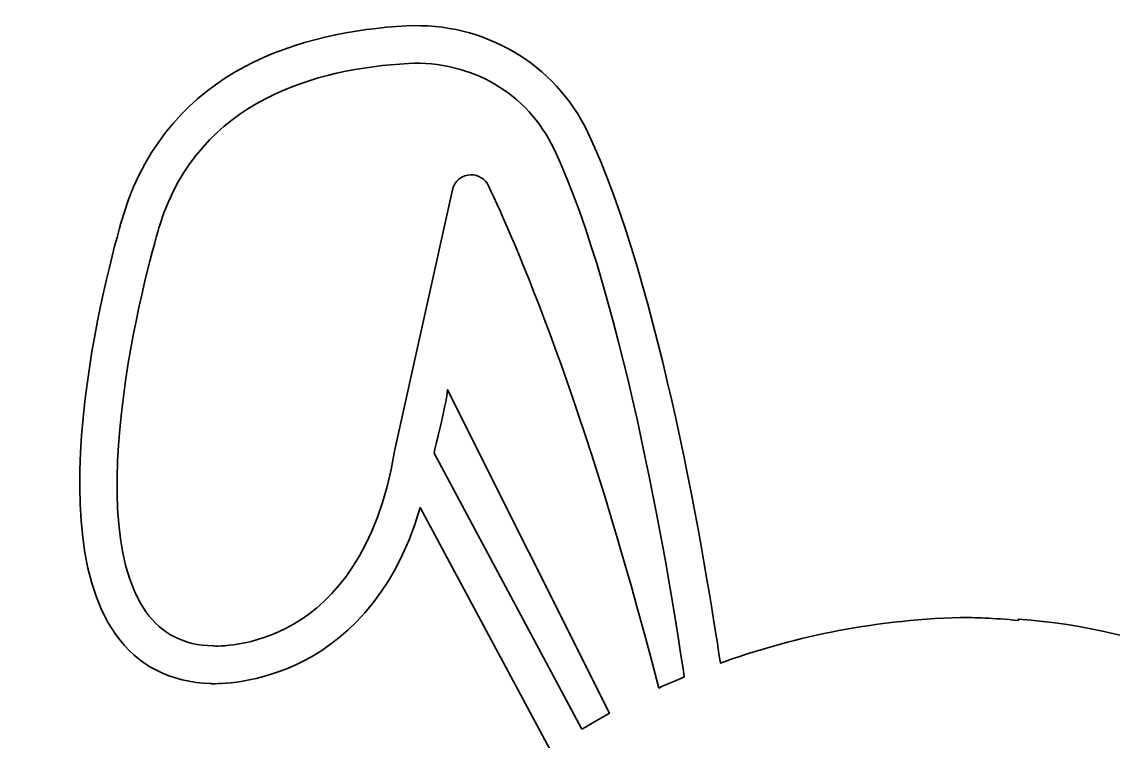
# Model space of a CAD drawing. Extents: x -194 to 1336, y -1228 to 339.
# Drawn here: x -194 to 571, y -165 to 339 of the extents above; entities that cross this region are included whole.
import ezdxf

# ---------------------------------------------------------------- set-up
doc = ezdxf.new("R2010")
doc.units = 0
doc.header["$MEASUREMENT"] = 0
doc.layers.add('Layer 1', color=7, linetype='Continuous', lineweight=0)

# ---------------------------------------------------------------- blocks, each defined once
blk = doc.blocks.new('Block_0')
at = {"layer": 'Layer 1', "color": 1, "lineweight": 35, "true_color": 0xff0000}
for points, knots in [([(803.89, -202.37), (803.89, -202.37), (803.85, -202.34), (803.78, -202.27), (803.68, -202.2), (803.59, -202.13), (803.5, -202.06), (803.5, -202.06), (803.48, -202.02), (803.45, -202.02), (803.38, -201.97), (803.31, -201.9), (803.22, -201.83), (786.67, -189.25), (770.23, -177.96), (753.95, -167.8), (753.95, -167.8), (843.28, -1.38), (843.28, -1.38), (881.5, -130.55), (988.82, -124.76), (990.03, -124.76), (1018.44, -123.85), (1041.06, -112.21), (1056.85, -90.12), (1115.48, -8.03), (1053.59, 196.59), (1050.94, 205.26), (1050.94, 205.26), (1050.89, 205.28), (1050.89, 205.28), (1018.58, 306.6), (925.49, 332.41), (853.07, 336.27), (798.69, 339.11), (748.68, 309.86), (725.85, 261.52), (675.81, 155.67), (643.52, -39.62), (633.34, -107.91), (594.56, -93.89), (550.99, -82.94), (504.7, -79.47), (504.7, -79.47), (504.7, -80.47), (504.7, -80.47), (487.17, -78.73), (473.41, -78.38), (464.43, -78.4), (464.32, -78.4), (464.18, -78.4), (464.06, -78.43), (399.99, -80.01), (343.03, -93.42), (295.88, -110.32), (286.11, -44.34), (253.68, 154.41), (203.02, 261.52), (203.02, 261.52), (203, 261.5), (203, 261.5), (180.17, 309.81), (130.16, 339.06), (75.78, 336.25), (3.35, 332.39), (-89.73, 306.56), (-122.07, 205.26), (-124.72, 196.59), (-186.61, -8.03), (-127.96, -90.12), (-112.17, -112.21), (-89.55, -123.85), (-61.16, -124.76), (-59.95, -124.76), (47.37, -130.55), (85.59, -1.38), (85.59, -1.38), (176.45, -170.61), (176.45, -170.61), (168.24, -175.96), (160.15, -181.47), (152.2, -187.14), (152.13, -187.19), (152.1, -187.21), (152.1, -187.21), (14.58, -285.25), (-84.32, -429.26), (-128.12, -593.09), (-193.68, -838.16), (-89.08, -969.19), (-55.14, -1003.88), (-47.49, -1011.72), (-39.89, -1019.58), (-32.4, -1027.57), (155.73, -1228.45), (524.53, -1204.01), (524.53, -1204.01), (887.22, -1169.14), (1012.76, -962.22), (1012.76, -962.22), (1180.16, -708.8), (973.24, -385.64), (973.24, -385.64), (919.65, -305.52), (861.39, -246.24), (803.89, -202.37)], [0, 0, 0, 0, 1, 1, 1, 2, 2, 2, 3, 3, 3, 4, 4, 4, 5, 5, 5, 6, 6, 6, 7, 7, 7, 8, 8, 8, 9, 9, 9, 10, 10, 10, 11, 11, 11, 12, 12, 12, 13, 13, 13, 14, 14, 14, 15, 15, 15, 16, 16, 16, 17, 17, 17, 18, 18, 18, 19, 19, 19, 20, 20, 20, 21, 21, 21, 22, 22, 22, 23, 23, 23, 24, 24, 24, 25, 25, 25, 26, 26, 26, 27, 27, 27, 28, 28, 28, 29, 29, 29, 30, 30, 30, 31, 31, 31, 32, 32, 32, 33, 33, 33, 34, 34, 34, 35, 35, 35, 35]), ([(252.68, -127.83), (200.51, 75.09), (151.31, 186.32), (133.29, 224.27), (131.07, 228.95), (126.36, 231.93), (121.19, 231.93), (121.19, 231.93), (121.19, 231.93), (121.19, 231.93), (114.91, 231.93), (109.47, 227.56), (108.11, 221.43), (108.11, 221.43), (67.57, 38.17), (67.57, 38.17), (44, -102.81), (-55.28, -98.54), (-59.81, -98.33), (-80.27, -97.68), (-95.55, -89.96), (-106.43, -74.73), (-157.51, -3.21), (-97.38, 195.54), (-96.8, 197.4), (-69.11, 284.19), (13.12, 306.46), (77.22, 309.88), (121.09, 312.23), (160.91, 288.8), (179.12, 250.25), (229.15, 144.37), (262.07, -62.31), (270.58, -120.07), (264.4, -122.62), (258.42, -125.2), (252.68, -127.83)], [0, 0, 0, 0, 1, 1, 1, 2, 2, 2, 3, 3, 3, 4, 4, 4, 5, 5, 5, 6, 6, 6, 7, 7, 7, 8, 8, 8, 9, 9, 9, 10, 10, 10, 11, 11, 11, 12, 12, 12, 12]), ([(198.88, -156.57), (198.88, -156.57), (95.19, 36.7), (95.19, 36.7), (96.28, 43.82), (101.26, 57.79), (104.72, 81.2), (104.72, 81.2), (218.2, -145.43), (218.2, -145.43), (211.67, -149.06), (205.23, -152.78), (198.88, -156.57)], [0, 0, 0, 0, 1, 1, 1, 2, 2, 2, 3, 3, 3, 4, 4, 4, 4])]:
    blk.add_open_spline(points, degree=3, knots=knots, dxfattribs=at)

msp = doc.modelspace()

# ---------------------------------------------------------------- block references
at = {"layer": 'Layer 1'}
msp.add_blockref('Block_0', (0, 0), dxfattribs=at)

doc.saveas('drawing.dxf')
